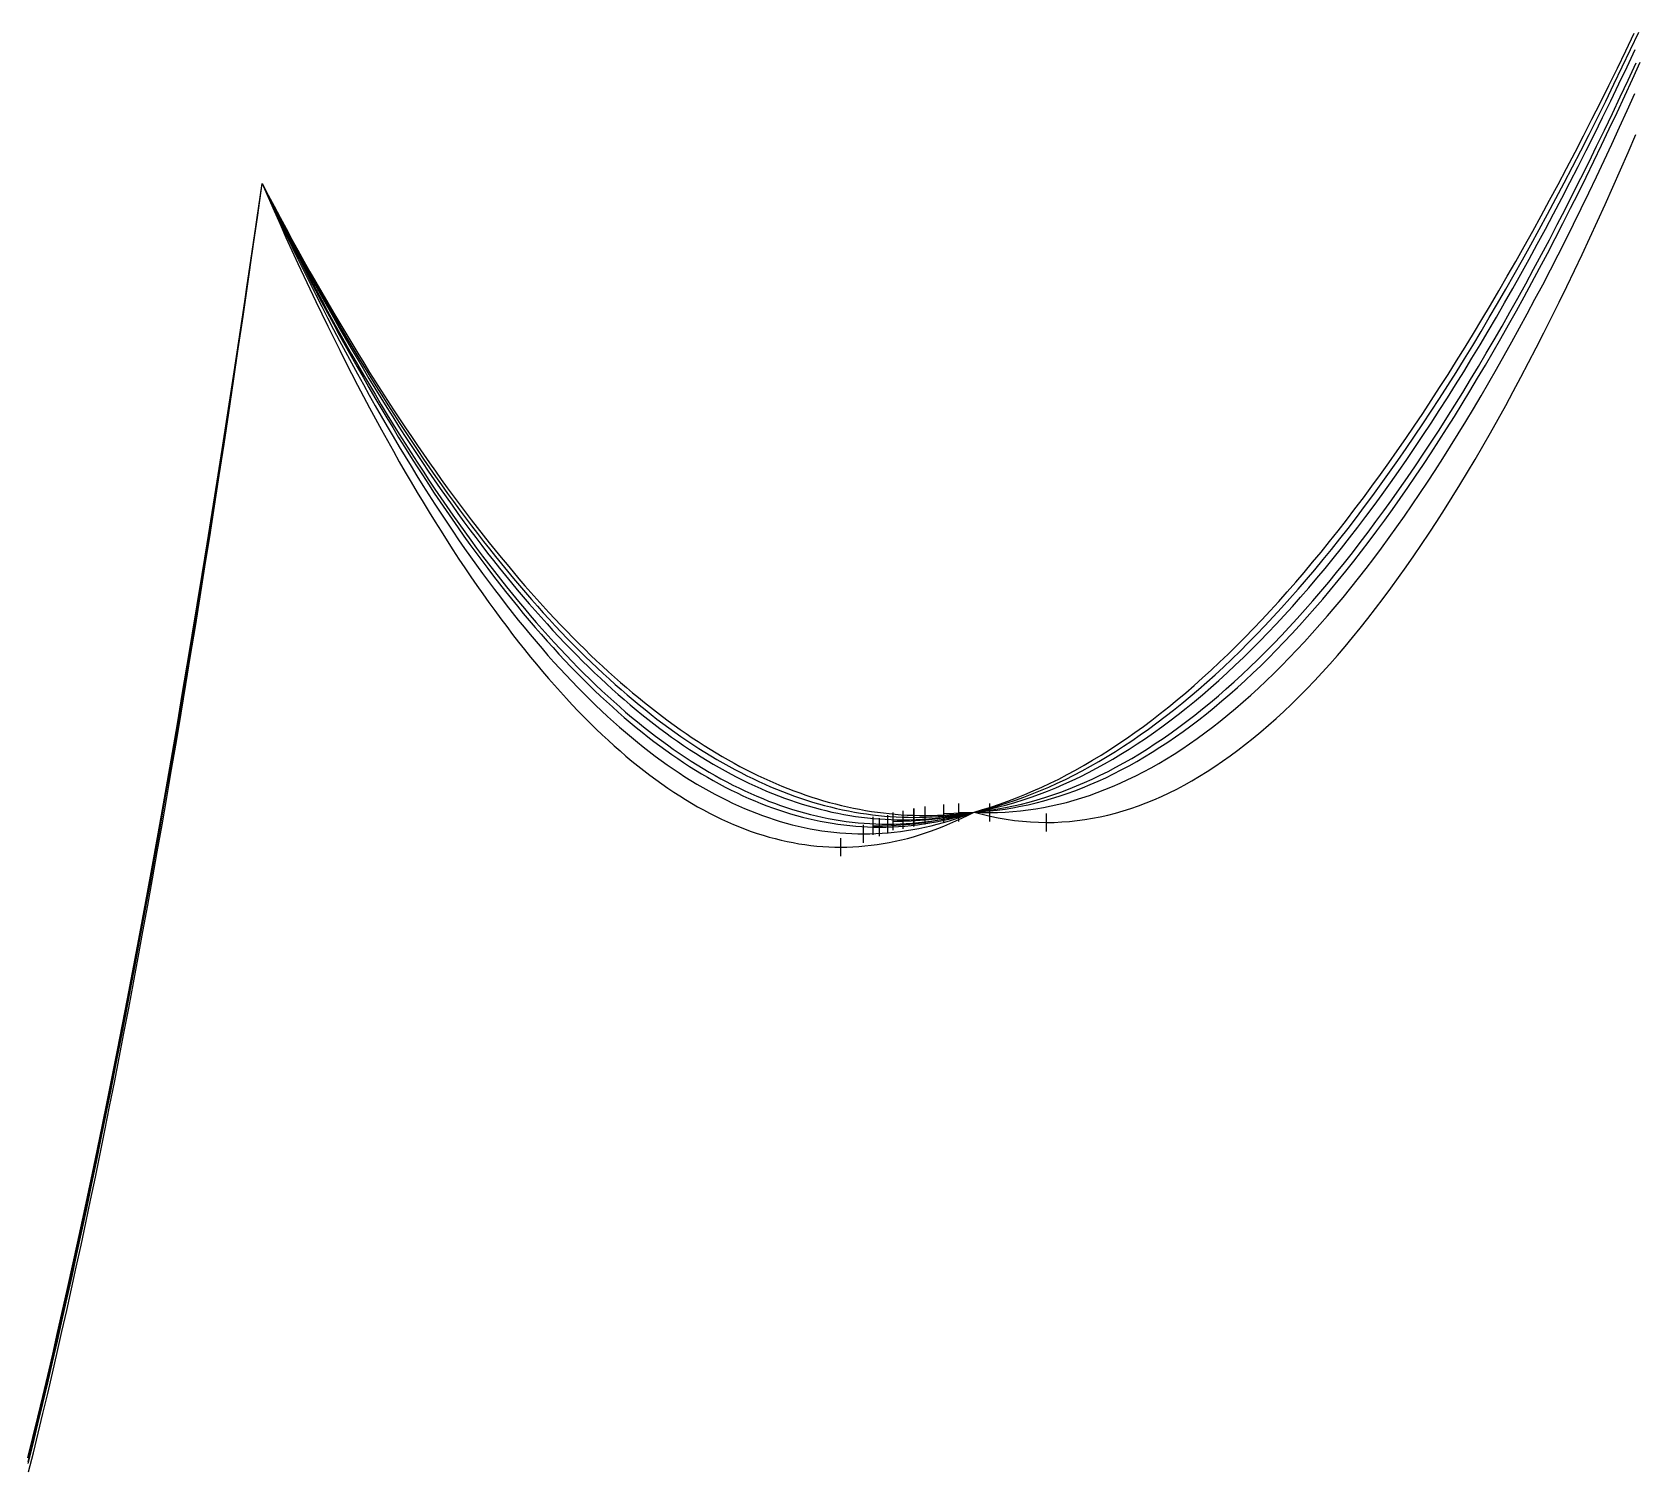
# Model space of a CAD drawing. Header units: metres. Extents: x -87 to 28195, y -4474 to 524.
# Drawn here: x 6061 to 6958, y -987 to -181 of the extents above; entities that cross this region are included whole.
import ezdxf

# ---------------------------------------------------------------- set-up
doc = ezdxf.new("R2010")
doc.units = ezdxf.units.M
for name, color, linetype in [('CATENARIES_-10_bare', 7, 'Continuous'), ('CATENARIES_-10_ICE', 7, 'Continuous'), ('CATENARIES_-19_bare', 7, 'Continuous'), ('CATENARIES_-19_HEAVY_ICE', 7, 'Continuous'), ('CATENARIES_0', 7, 'Continuous'), ('CATENARIES_0_ICE', 7, 'Continuous'), ('CATENARIES_50_theoretical', 7, 'Continuous')]:
    doc.layers.add(name, color=color, linetype=linetype)

msp = doc.modelspace()

# ---------------------------------------------------------------- linework, layer by layer
at = {"layer": 'CATENARIES_-10_bare'}
for p, q in [((6543.11, -627.87), (6543.11, -617.87)), ((6554.87, -625.67), (6554.87, -615.67))]:
    msp.add_line(p, q, dxfattribs=at)
for points in [[(6543.11, -622.87, 0), (6548.14, -622.81, 0), (6553.16, -622.61, 0), (6558.19, -622.3, 0), (6563.21, -621.85, 0), (6568.24, -621.27, 0), (6573.26, -620.57, 0), (6578.29, -619.74, 0), (6583.31, -618.79, 0), (6588.34, -617.7, 0), (6592.99, -616.58, 0), (6597.64, -615.35, 0), (6602.29, -614.02, 0), (6606.94, -612.57, 0), (6611.59, -611.02, 0), (6616.24, -609.35, 0), (6620.9, -607.58, 0), (6625.55, -605.69, 0), (6630.2, -603.7, 0), (6634.85, -601.6, 0), (6639.5, -599.39, 0), (6644.15, -597.06, 0), (6648.8, -594.63, 0), (6653.45, -592.09, 0), (6658.1, -589.44, 0), (6662.75, -586.68, 0), (6667.4, -583.81, 0), (6672.05, -580.84, 0), (6676.7, -577.75, 0), (6681.35, -574.55, 0), (6686.01, -571.24, 0), (6690.66, -567.83, 0), (6695.31, -564.3, 0), (6699.96, -560.66, 0), (6704.61, -556.92, 0), (6709.26, -553.06, 0), (6713.91, -549.1, 0), (6718.56, -545.02, 0), (6723.21, -540.84, 0), (6727.86, -536.54, 0), (6732.51, -532.14, 0), (6737.16, -527.62, 0), (6741.81, -523, 0), (6746.46, -518.26, 0), (6751.12, -513.42, 0), (6755.77, -508.47, 0), (6760.42, -503.4, 0), (6765.07, -498.23, 0), (6769.72, -492.95, 0), (6774.37, -487.55, 0), (6779.02, -482.05, 0), (6783.67, -476.43, 0), (6788.32, -470.71, 0), (6792.97, -464.87, 0), (6797.62, -458.93, 0), (6802.27, -452.88, 0), (6806.92, -446.71, 0), (6811.57, -440.44, 0), (6816.23, -434.05, 0), (6820.88, -427.55, 0), (6825.53, -420.95, 0), (6830.18, -414.23, 0), (6834.83, -407.4, 0), (6839.48, -400.46, 0), (6844.13, -393.42, 0), (6848.78, -386.26, 0), (6853.43, -378.99, 0), (6858.08, -371.61, 0), (6862.73, -364.12, 0), (6867.38, -356.51, 0), (6872.03, -348.8, 0), (6876.69, -340.98, 0), (6881.34, -333.04, 0), (6885.99, -325, 0), (6890.64, -316.84, 0), (6895.29, -308.57, 0), (6899.94, -300.19, 0), (6904.59, -291.71, 0), (6909.24, -283.1, 0), (6913.89, -274.39, 0), (6918.54, -265.57, 0), (6923.19, -256.63, 0), (6927.84, -247.59, 0), (6932.49, -238.43, 0), (6937.14, -229.16, 0), (6941.8, -219.78, 0), (6946.45, -210.29, 0), (6951.1, -200.69, 0), (6955.75, -190.97, 0), (6960.4, -181.15, 0)], [(6060.26, -974.43, 0), (6063.02, -963.21, 0), (6065.78, -951.83, 0), (6068.54, -940.29, 0), (6071.3, -928.59, 0), (6074.06, -916.72, 0), (6076.82, -904.7, 0), (6079.58, -892.5, 0), (6082.33, -880.15, 0), (6085.09, -867.63, 0), (6087.85, -854.94, 0), (6090.61, -842.09, 0), (6093.37, -829.08, 0), (6096.13, -815.9, 0), (6098.89, -802.55, 0), (6101.64, -789.03, 0), (6104.4, -775.35, 0), (6107.16, -761.5, 0), (6109.92, -747.49, 0), (6112.68, -733.3, 0), (6115.44, -718.95, 0), (6118.2, -704.43, 0), (6120.95, -689.74, 0), (6123.71, -674.87, 0), (6126.47, -659.84, 0), (6129.23, -644.64, 0), (6131.99, -629.26, 0), (6134.75, -613.72, 0), (6137.51, -598, 0), (6140.26, -582.11, 0), (6143.02, -566.05, 0), (6145.78, -549.81, 0), (6148.54, -533.4, 0), (6151.3, -516.81, 0), (6154.06, -500.05, 0), (6156.82, -483.11, 0), (6159.58, -466, 0), (6162.33, -448.71, 0), (6165.09, -431.25, 0), (6167.85, -413.6, 0), (6170.61, -395.78, 0), (6173.37, -377.78, 0), (6176.13, -359.6, 0), (6178.89, -341.24, 0), (6181.64, -322.7, 0), (6184.4, -303.98, 0), (6187.16, -285.08, 0), (6189.92, -266, 0)], [(6189.92, -266, 0), (6193.27, -272.5, 0), (6196.62, -278.93, 0), (6199.96, -285.31, 0), (6203.31, -291.63, 0), (6206.66, -297.88, 0), (6210.01, -304.08, 0), (6213.36, -310.21, 0), (6216.71, -316.29, 0), (6220.05, -322.3, 0), (6223.4, -328.25, 0), (6226.75, -334.15, 0), (6230.1, -339.98, 0), (6233.45, -345.75, 0), (6236.79, -351.46, 0), (6240.14, -357.11, 0), (6243.49, -362.7, 0), (6246.84, -368.23, 0), (6250.19, -373.7, 0), (6253.54, -379.11, 0), (6256.88, -384.46, 0), (6260.23, -389.75, 0), (6263.58, -394.98, 0), (6266.93, -400.15, 0), (6270.28, -405.26, 0), (6273.62, -410.3, 0), (6276.97, -415.29, 0), (6280.32, -420.22, 0), (6283.67, -425.09, 0), (6287.02, -429.9, 0), (6290.37, -434.64, 0), (6293.71, -439.33, 0), (6297.06, -443.96, 0), (6300.41, -448.52, 0), (6303.76, -453.03, 0), (6307.11, -457.48, 0), (6310.45, -461.87, 0), (6313.8, -466.19, 0), (6317.15, -470.46, 0), (6320.5, -474.67, 0), (6323.85, -478.81, 0), (6327.2, -482.9, 0), (6330.54, -486.93, 0), (6333.89, -490.89, 0), (6337.24, -494.8, 0), (6340.59, -498.65, 0), (6343.94, -502.44, 0), (6347.28, -506.16, 0), (6350.63, -509.83, 0), (6353.98, -513.44, 0), (6357.33, -516.99, 0), (6360.68, -520.48, 0), (6364.02, -523.9, 0), (6367.37, -527.27, 0), (6370.72, -530.58, 0), (6374.07, -533.83, 0), (6377.42, -537.02, 0), (6380.77, -540.15, 0), (6384.11, -543.22, 0), (6387.46, -546.23, 0), (6390.81, -549.18, 0), (6394.16, -552.07, 0), (6397.51, -554.9, 0), (6400.85, -557.67, 0), (6404.2, -560.38, 0), (6407.55, -563.03, 0), (6410.9, -565.62, 0), (6414.25, -568.15, 0), (6417.6, -570.63, 0), (6420.94, -573.04, 0), (6424.29, -575.39, 0), (6427.64, -577.69, 0), (6430.99, -579.92, 0), (6434.34, -582.09, 0), (6437.68, -584.21, 0), (6441.03, -586.26, 0), (6444.38, -588.26, 0), (6447.73, -590.19, 0), (6451.08, -592.07, 0), (6454.43, -593.88, 0), (6457.77, -595.64, 0), (6461.12, -597.34, 0), (6464.47, -598.98, 0), (6467.82, -600.55, 0), (6471.17, -602.07, 0), (6474.51, -603.53, 0), (6477.86, -604.93, 0), (6481.21, -606.27, 0), (6484.56, -607.55, 0), (6487.91, -608.77, 0), (6491.26, -609.93, 0), (6494.6, -611.03, 0), (6497.95, -612.07, 0), (6501.3, -613.05, 0), (6504.65, -613.98, 0), (6508, -614.84, 0), (6511.34, -615.64, 0), (6514.69, -616.39, 0), (6518.04, -617.07, 0), (6521.39, -617.7, 0), (6524.74, -618.26, 0), (6528.09, -618.77, 0), (6531.43, -619.22, 0), (6534.78, -619.6, 0), (6538.13, -619.93, 0), (6541.48, -620.2, 0), (6544.83, -620.41, 0), (6548.17, -620.55, 0), (6551.52, -620.64, 0), (6554.87, -620.67, 0), (6558.22, -620.64, 0), (6561.56, -620.55, 0), (6564.91, -620.41, 0), (6568.26, -620.2, 0), (6571.61, -619.93, 0), (6574.95, -619.6, 0), (6578.3, -619.22, 0), (6581.65, -618.77, 0), (6584.99, -618.27, 0), (6588.34, -617.7, 0)]]:
    msp.add_polyline3d(points, dxfattribs=at)
at = {"layer": 'CATENARIES_-10_ICE'}
for p, q in [((6571.38, -623.5), (6571.38, -613.5)), ((6540.09, -629.48), (6540.09, -619.48))]:
    msp.add_line(p, q, dxfattribs=at)
for points in [[(6571.38, -618.5, 0), (6577.03, -618.41, 0), (6582.69, -618.15, 0), (6588.34, -617.7, 0), (6592.75, -617.23, 0), (6597.16, -616.65, 0), (6601.57, -615.96, 0), (6605.98, -615.16, 0), (6610.39, -614.26, 0), (6614.8, -613.25, 0), (6619.21, -612.12, 0), (6623.62, -610.89, 0), (6628.03, -609.55, 0), (6632.44, -608.11, 0), (6636.85, -606.55, 0), (6641.26, -604.89, 0), (6645.67, -603.11, 0), (6650.08, -601.23, 0), (6654.49, -599.24, 0), (6658.9, -597.14, 0), (6663.31, -594.94, 0), (6667.72, -592.62, 0), (6672.13, -590.2, 0), (6676.54, -587.66, 0), (6680.95, -585.02, 0), (6685.36, -582.27, 0), (6689.77, -579.41, 0), (6694.18, -576.45, 0), (6698.59, -573.37, 0), (6703, -570.18, 0), (6707.41, -566.89, 0), (6711.82, -563.49, 0), (6716.24, -559.98, 0), (6720.65, -556.36, 0), (6725.06, -552.63, 0), (6729.47, -548.79, 0), (6733.88, -544.84, 0), (6738.29, -540.79, 0), (6742.7, -536.62, 0), (6747.11, -532.35, 0), (6751.52, -527.97, 0), (6755.93, -523.48, 0), (6760.34, -518.88, 0), (6764.75, -514.17, 0), (6769.16, -509.35, 0), (6773.57, -504.42, 0), (6777.98, -499.39, 0), (6782.39, -494.24, 0), (6786.8, -488.99, 0), (6791.21, -483.62, 0), (6795.62, -478.15, 0), (6800.03, -472.57, 0), (6804.44, -466.87, 0), (6808.85, -461.07, 0), (6813.26, -455.16, 0), (6817.67, -449.14, 0), (6822.08, -443.01, 0), (6826.49, -436.77, 0), (6830.9, -430.42, 0), (6835.31, -423.97, 0), (6839.72, -417.4, 0), (6844.13, -410.72, 0), (6848.54, -403.93, 0), (6852.95, -397.04, 0), (6857.36, -390.03, 0), (6861.77, -382.91, 0), (6866.18, -375.69, 0), (6870.59, -368.35, 0), (6875, -360.9, 0), (6879.41, -353.35, 0), (6883.82, -345.68, 0), (6888.23, -337.91, 0), (6892.64, -330.02, 0), (6897.05, -322.02, 0), (6901.46, -313.92, 0), (6905.87, -305.7, 0), (6910.28, -297.37, 0), (6914.69, -288.93, 0), (6919.1, -280.38, 0), (6923.51, -271.73, 0), (6927.92, -262.96, 0), (6932.33, -254.08, 0), (6936.74, -245.09, 0), (6941.15, -235.98, 0), (6945.56, -226.77, 0), (6949.97, -217.45, 0), (6954.38, -208.02, 0), (6958.79, -198.47, 0)], [(6060.26, -975.6, 0), (6063.02, -964.39, 0), (6065.78, -953.02, 0), (6068.54, -941.48, 0), (6071.3, -929.78, 0), (6074.06, -917.91, 0), (6076.82, -905.88, 0), (6079.58, -893.69, 0), (6082.33, -881.33, 0), (6085.09, -868.81, 0), (6087.85, -856.11, 0), (6090.61, -843.26, 0), (6093.37, -830.23, 0), (6096.13, -817.04, 0), (6098.89, -803.68, 0), (6101.64, -790.16, 0), (6104.4, -776.46, 0), (6107.16, -762.6, 0), (6109.92, -748.57, 0), (6112.68, -734.36, 0), (6115.44, -719.99, 0), (6118.2, -705.45, 0), (6120.95, -690.74, 0), (6123.71, -675.85, 0), (6126.47, -660.8, 0), (6129.23, -645.57, 0), (6131.99, -630.17, 0), (6134.75, -614.59, 0), (6137.51, -598.84, 0), (6140.26, -582.92, 0), (6143.02, -566.83, 0), (6145.78, -550.55, 0), (6148.54, -534.11, 0), (6151.3, -517.48, 0), (6154.06, -500.69, 0), (6156.82, -483.71, 0), (6159.58, -466.56, 0), (6162.33, -449.22, 0), (6165.09, -431.71, 0), (6167.85, -414.02, 0), (6170.61, -396.16, 0), (6173.37, -378.11, 0), (6176.13, -359.88, 0), (6178.89, -341.47, 0), (6181.64, -322.87, 0), (6184.4, -304.1, 0), (6187.16, -285.14, 0), (6189.92, -266, 0)], [(6189.92, -266, 0), (6193.25, -272.82, 0), (6196.59, -279.57, 0), (6199.92, -286.26, 0), (6203.26, -292.88, 0), (6206.59, -299.43, 0), (6209.93, -305.92, 0), (6213.26, -312.34, 0), (6216.6, -318.7, 0), (6219.93, -324.99, 0), (6223.27, -331.22, 0), (6226.6, -337.37, 0), (6229.94, -343.47, 0), (6233.27, -349.49, 0), (6236.61, -355.45, 0), (6239.94, -361.35, 0), (6243.28, -367.18, 0), (6246.61, -372.94, 0), (6249.95, -378.64, 0), (6253.28, -384.27, 0), (6256.62, -389.84, 0), (6259.95, -395.34, 0), (6263.29, -400.78, 0), (6266.62, -406.14, 0), (6269.96, -411.45, 0), (6273.29, -416.69, 0), (6276.63, -421.86, 0), (6279.96, -426.97, 0), (6283.3, -432.01, 0), (6286.63, -436.98, 0), (6289.97, -441.89, 0), (6293.3, -446.74, 0), (6296.64, -451.52, 0), (6299.97, -456.23, 0), (6303.31, -460.88, 0), (6306.64, -465.46, 0), (6309.98, -469.98, 0), (6313.31, -474.43, 0), (6316.65, -478.82, 0), (6319.98, -483.14, 0), (6323.32, -487.4, 0), (6326.65, -491.59, 0), (6329.99, -495.72, 0), (6333.32, -499.78, 0), (6336.66, -503.77, 0), (6339.99, -507.7, 0), (6343.33, -511.56, 0), (6346.66, -515.36, 0), (6350, -519.1, 0), (6353.33, -522.77, 0), (6356.67, -526.37, 0), (6360, -529.91, 0), (6363.34, -533.38, 0), (6366.67, -536.79, 0), (6370.01, -540.13, 0), (6373.34, -543.41, 0), (6376.68, -546.62, 0), (6380.01, -549.77, 0), (6383.35, -552.86, 0), (6386.68, -555.87, 0), (6390.02, -558.83, 0), (6393.35, -561.71, 0), (6396.69, -564.54, 0), (6400.02, -567.29, 0), (6403.36, -569.98, 0), (6406.69, -572.61, 0), (6410.03, -575.17, 0), (6413.36, -577.67, 0), (6416.7, -580.1, 0), (6420.03, -582.47, 0), (6423.37, -584.77, 0), (6426.7, -587.01, 0), (6430.04, -589.18, 0), (6433.37, -591.29, 0), (6436.71, -593.33, 0), (6440.04, -595.31, 0), (6443.38, -597.22, 0), (6446.71, -599.07, 0), (6450.05, -600.86, 0), (6453.38, -602.57, 0), (6456.72, -604.23, 0), (6460.05, -605.82, 0), (6463.39, -607.34, 0), (6466.72, -608.8, 0), (6470.06, -610.19, 0), (6473.39, -611.52, 0), (6476.73, -612.78, 0), (6480.06, -613.98, 0), (6483.4, -615.12, 0), (6486.73, -616.19, 0), (6490.07, -617.19, 0), (6493.4, -618.13, 0), (6496.74, -619.01, 0), (6500.07, -619.82, 0), (6503.41, -620.56, 0), (6506.74, -621.24, 0), (6510.08, -621.86, 0), (6513.41, -622.41, 0), (6516.75, -622.9, 0), (6520.08, -623.32, 0), (6523.42, -623.67, 0), (6526.75, -623.96, 0), (6530.09, -624.19, 0), (6533.42, -624.35, 0), (6536.76, -624.45, 0), (6540.09, -624.48, 0), (6543.54, -624.45, 0), (6546.98, -624.34, 0), (6550.43, -624.17, 0), (6553.88, -623.93, 0), (6557.32, -623.62, 0), (6560.77, -623.24, 0), (6564.22, -622.79, 0), (6567.66, -622.27, 0), (6571.11, -621.68, 0), (6574.55, -621.02, 0), (6578, -620.3, 0), (6581.45, -619.5, 0), (6584.89, -618.63, 0), (6588.34, -617.7, 0)]]:
    msp.add_polyline3d(points, dxfattribs=at)
at = {"layer": 'CATENARIES_-19_bare'}
for p, q in [((6560.97, -624.62), (6560.97, -614.62)), ((6531.92, -630.46), (6531.92, -620.46))]:
    msp.add_line(p, q, dxfattribs=at)
for points in [[(6531.92, -625.46, 0), (6537.05, -625.4, 0), (6542.18, -625.2, 0), (6547.31, -624.88, 0), (6552.43, -624.43, 0), (6557.56, -623.86, 0), (6562.69, -623.15, 0), (6567.82, -622.32, 0), (6572.95, -621.36, 0), (6578.08, -620.27, 0), (6583.21, -619.05, 0), (6588.34, -617.7, 0), (6593.08, -616.34, 0), (6597.81, -614.88, 0), (6602.55, -613.3, 0), (6607.29, -611.61, 0), (6612.02, -609.82, 0), (6616.76, -607.91, 0), (6621.5, -605.9, 0), (6626.23, -603.77, 0), (6630.97, -601.54, 0), (6635.71, -599.2, 0), (6640.45, -596.75, 0), (6645.18, -594.18, 0), (6649.92, -591.51, 0), (6654.66, -588.73, 0), (6659.39, -585.84, 0), (6664.13, -582.84, 0), (6668.87, -579.73, 0), (6673.6, -576.51, 0), (6678.34, -573.18, 0), (6683.08, -569.74, 0), (6687.81, -566.2, 0), (6692.55, -562.54, 0), (6697.29, -558.77, 0), (6702.02, -554.89, 0), (6706.76, -550.91, 0), (6711.5, -546.81, 0), (6716.24, -542.6, 0), (6720.97, -538.29, 0), (6725.71, -533.86, 0), (6730.45, -529.32, 0), (6735.18, -524.68, 0), (6739.92, -519.92, 0), (6744.66, -515.06, 0), (6749.39, -510.08, 0), (6754.13, -504.99, 0), (6758.87, -499.8, 0), (6763.6, -494.49, 0), (6768.34, -489.08, 0), (6773.08, -483.55, 0), (6777.81, -477.91, 0), (6782.55, -472.17, 0), (6787.29, -466.31, 0), (6792.02, -460.34, 0), (6796.76, -454.27, 0), (6801.5, -448.08, 0), (6806.24, -441.78, 0), (6810.97, -435.37, 0), (6815.71, -428.86, 0), (6820.45, -422.23, 0), (6825.18, -415.49, 0), (6829.92, -408.64, 0), (6834.66, -401.68, 0), (6839.39, -394.61, 0), (6844.13, -387.43, 0), (6848.87, -380.13, 0), (6853.6, -372.73, 0), (6858.34, -365.22, 0), (6863.08, -357.59, 0), (6867.81, -349.86, 0), (6872.55, -342.01, 0), (6877.29, -334.05, 0), (6882.02, -325.99, 0), (6886.76, -317.81, 0), (6891.5, -309.52, 0), (6896.24, -301.12, 0), (6900.97, -292.61, 0), (6905.71, -283.98, 0), (6910.45, -275.25, 0), (6915.18, -266.4, 0), (6919.92, -257.45, 0), (6924.66, -248.38, 0), (6929.39, -239.2, 0), (6934.13, -229.91, 0), (6938.87, -220.51, 0), (6943.6, -210.99, 0), (6948.34, -201.37, 0), (6953.08, -191.63, 0), (6957.81, -181.78, 0)], [(6058.76, -979.06, 0), (6061.55, -967.79, 0), (6064.34, -956.36, 0), (6067.13, -944.77, 0), (6069.92, -933.01, 0), (6072.71, -921.09, 0), (6075.5, -909, 0), (6078.29, -896.74, 0), (6081.08, -884.32, 0), (6083.87, -871.74, 0), (6086.66, -858.98, 0), (6089.45, -846.06, 0), (6092.25, -832.98, 0), (6095.04, -819.72, 0), (6097.83, -806.3, 0), (6100.62, -792.7, 0), (6103.41, -778.94, 0), (6106.2, -765.01, 0), (6108.99, -750.91, 0), (6111.78, -736.64, 0), (6114.57, -722.19, 0), (6117.36, -707.58, 0), (6120.15, -692.79, 0), (6122.94, -677.84, 0), (6125.73, -662.71, 0), (6128.52, -647.4, 0), (6131.32, -631.93, 0), (6134.11, -616.28, 0), (6136.9, -600.45, 0), (6139.69, -584.45, 0), (6142.48, -568.28, 0), (6145.27, -551.93, 0), (6148.06, -535.4, 0), (6150.85, -518.7, 0), (6153.64, -501.81, 0), (6156.43, -484.76, 0), (6159.22, -467.52, 0), (6162.01, -450.1, 0), (6164.8, -432.51, 0), (6167.59, -414.73, 0), (6170.39, -396.78, 0), (6173.18, -378.64, 0), (6175.97, -360.33, 0), (6178.76, -341.83, 0), (6181.55, -323.15, 0), (6184.34, -304.28, 0), (6187.13, -285.23, 0), (6189.92, -266, 0)], [(6189.92, -266, 0), (6193.26, -272.36, 0), (6196.61, -278.66, 0), (6199.95, -284.91, 0), (6203.29, -291.1, 0), (6206.63, -297.23, 0), (6209.98, -303.3, 0), (6213.32, -309.31, 0), (6216.66, -315.26, 0), (6220.01, -321.16, 0), (6223.35, -327, 0), (6226.69, -332.78, 0), (6230.03, -338.5, 0), (6233.38, -344.16, 0), (6236.72, -349.77, 0), (6240.06, -355.32, 0), (6243.4, -360.81, 0), (6246.75, -366.24, 0), (6250.09, -371.61, 0), (6253.43, -376.93, 0), (6256.78, -382.18, 0), (6260.12, -387.38, 0), (6263.46, -392.53, 0), (6266.8, -397.61, 0), (6270.15, -402.64, 0), (6273.49, -407.6, 0), (6276.83, -412.52, 0), (6280.18, -417.37, 0), (6283.52, -422.16, 0), (6286.86, -426.9, 0), (6290.2, -431.58, 0), (6293.55, -436.2, 0), (6296.89, -440.76, 0), (6300.23, -445.27, 0), (6303.57, -449.72, 0), (6306.92, -454.11, 0), (6310.26, -458.44, 0), (6313.6, -462.72, 0), (6316.95, -466.93, 0), (6320.29, -471.09, 0), (6323.63, -475.2, 0), (6326.97, -479.24, 0), (6330.32, -483.23, 0), (6333.66, -487.16, 0), (6337, -491.03, 0), (6340.35, -494.84, 0), (6343.69, -498.6, 0), (6347.03, -502.3, 0), (6350.37, -505.94, 0), (6353.72, -509.52, 0), (6357.06, -513.05, 0), (6360.4, -516.52, 0), (6363.74, -519.93, 0), (6367.09, -523.28, 0), (6370.43, -526.58, 0), (6373.77, -529.82, 0), (6377.12, -533, 0), (6380.46, -536.12, 0), (6383.8, -539.19, 0), (6387.14, -542.19, 0), (6390.49, -545.15, 0), (6393.83, -548.04, 0), (6397.17, -550.88, 0), (6400.52, -553.65, 0), (6403.86, -556.38, 0), (6407.2, -559.04, 0), (6410.54, -561.65, 0), (6413.89, -564.2, 0), (6417.23, -566.69, 0), (6420.57, -569.12, 0), (6423.91, -571.5, 0), (6427.26, -573.82, 0), (6430.6, -576.08, 0), (6433.94, -578.28, 0), (6437.29, -580.43, 0), (6440.63, -582.52, 0), (6443.97, -584.56, 0), (6447.31, -586.53, 0), (6450.66, -588.45, 0), (6454, -590.31, 0), (6457.34, -592.11, 0), (6460.69, -593.86, 0), (6464.03, -595.55, 0), (6467.37, -597.18, 0), (6470.71, -598.76, 0), (6474.06, -600.27, 0), (6477.4, -601.73, 0), (6480.74, -603.13, 0), (6484.08, -604.48, 0), (6487.43, -605.77, 0), (6490.77, -607, 0), (6494.11, -608.17, 0), (6497.46, -609.29, 0), (6500.8, -610.35, 0), (6504.14, -611.35, 0), (6507.48, -612.29, 0), (6510.83, -613.18, 0), (6514.17, -614.01, 0), (6517.51, -614.78, 0), (6520.86, -615.5, 0), (6524.2, -616.16, 0), (6527.54, -616.76, 0), (6530.88, -617.3, 0), (6534.23, -617.79, 0), (6537.57, -618.22, 0), (6540.91, -618.59, 0), (6544.25, -618.9, 0), (6547.6, -619.16, 0), (6550.94, -619.36, 0), (6554.28, -619.5, 0), (6557.63, -619.59, 0), (6560.97, -619.62, 0), (6564.39, -619.59, 0), (6567.81, -619.5, 0), (6571.23, -619.35, 0), (6574.65, -619.14, 0), (6578.08, -618.87, 0), (6581.5, -618.54, 0), (6584.92, -618.15, 0), (6588.34, -617.7, 0)]]:
    msp.add_polyline3d(points, dxfattribs=at)
at = {"layer": 'CATENARIES_-19_HEAVY_ICE'}
for p, q in [((6597.13, -622.94), (6597.13, -612.94)), ((6526.55, -634.92), (6526.55, -624.92))]:
    msp.add_line(p, q, dxfattribs=at)
for points in [[(6588.34, -617.7, 0), (6592.73, -617.88, 0), (6597.13, -617.94, 0), (6601.43, -617.88, 0), (6605.72, -617.71, 0), (6610.02, -617.43, 0), (6614.32, -617.03, 0), (6618.62, -616.52, 0), (6622.91, -615.89, 0), (6627.21, -615.15, 0), (6631.51, -614.3, 0), (6635.81, -613.34, 0), (6640.1, -612.26, 0), (6644.4, -611.06, 0), (6648.7, -609.76, 0), (6653, -608.34, 0), (6657.29, -606.8, 0), (6661.59, -605.15, 0), (6665.89, -603.39, 0), (6670.18, -601.52, 0), (6674.48, -599.53, 0), (6678.78, -597.43, 0), (6683.08, -595.21, 0), (6687.37, -592.88, 0), (6691.67, -590.44, 0), (6695.97, -587.88, 0), (6700.27, -585.21, 0), (6704.56, -582.42, 0), (6708.86, -579.52, 0), (6713.16, -576.51, 0), (6717.46, -573.38, 0), (6721.75, -570.14, 0), (6726.05, -566.79, 0), (6730.35, -563.32, 0), (6734.64, -559.73, 0), (6738.94, -556.04, 0), (6743.24, -552.23, 0), (6747.54, -548.3, 0), (6751.83, -544.26, 0), (6756.13, -540.11, 0), (6760.43, -535.84, 0), (6764.73, -531.46, 0), (6769.02, -526.96, 0), (6773.32, -522.35, 0), (6777.62, -517.63, 0), (6781.92, -512.79, 0), (6786.21, -507.84, 0), (6790.51, -502.77, 0), (6794.81, -497.59, 0), (6799.11, -492.29, 0), (6803.4, -486.88, 0), (6807.7, -481.36, 0), (6812, -475.72, 0), (6816.29, -469.96, 0), (6820.59, -464.09, 0), (6824.89, -458.11, 0), (6829.19, -452.01, 0), (6833.48, -445.8, 0), (6837.78, -439.47, 0), (6842.08, -433.03, 0), (6846.38, -426.47, 0), (6850.67, -419.79, 0), (6854.97, -413.01, 0), (6859.27, -406.1, 0), (6863.57, -399.09, 0), (6867.86, -391.95, 0), (6872.16, -384.7, 0), (6876.46, -377.34, 0), (6880.75, -369.86, 0), (6885.05, -362.27, 0), (6889.35, -354.56, 0), (6893.65, -346.73, 0), (6897.94, -338.79, 0), (6902.24, -330.74, 0), (6906.54, -322.56, 0), (6910.84, -314.28, 0), (6915.13, -305.87, 0), (6919.43, -297.36, 0), (6923.73, -288.72, 0), (6928.03, -279.97, 0), (6932.32, -271.1, 0), (6936.62, -262.12, 0), (6940.92, -253.02, 0), (6945.22, -243.81, 0), (6949.51, -234.48, 0), (6953.81, -225.03, 0), (6958.11, -215.46, 0)], [(6059.01, -981.25, 0), (6061.74, -970.25, 0), (6064.47, -959.08, 0), (6067.19, -947.75, 0), (6069.92, -936.27, 0), (6072.65, -924.62, 0), (6075.37, -912.81, 0), (6078.1, -900.84, 0), (6080.83, -888.71, 0), (6083.56, -876.42, 0), (6086.28, -863.96, 0), (6089.01, -851.34, 0), (6091.74, -838.56, 0), (6094.47, -825.61, 0), (6097.19, -812.5, 0), (6099.92, -799.22, 0), (6102.65, -785.78, 0), (6105.37, -772.17, 0), (6108.1, -758.4, 0), (6110.83, -744.46, 0), (6113.56, -730.36, 0), (6116.28, -716.09, 0), (6119.01, -701.65, 0), (6121.74, -687.04, 0), (6124.47, -672.27, 0), (6127.19, -657.33, 0), (6129.92, -642.21, 0), (6132.65, -626.93, 0), (6135.37, -611.48, 0), (6138.1, -595.86, 0), (6140.83, -580.06, 0), (6143.56, -564.1, 0), (6146.28, -547.96, 0), (6149.01, -531.65, 0), (6151.74, -515.17, 0), (6154.47, -498.52, 0), (6157.19, -481.69, 0), (6159.92, -464.68, 0), (6162.65, -447.51, 0), (6165.37, -430.15, 0), (6168.1, -412.62, 0), (6170.83, -394.92, 0), (6173.56, -377.04, 0), (6176.28, -358.98, 0), (6179.01, -340.74, 0), (6181.74, -322.32, 0), (6184.47, -303.73, 0), (6187.19, -284.95, 0), (6189.92, -266, 0)], [(6189.92, -266, 0), (6193.25, -273.2, 0), (6196.59, -280.32, 0), (6199.92, -287.38, 0), (6203.25, -294.35, 0), (6206.58, -301.26, 0), (6209.92, -308.1, 0), (6213.25, -314.86, 0), (6216.58, -321.55, 0), (6219.92, -328.17, 0), (6223.25, -334.71, 0), (6226.58, -341.18, 0), (6229.92, -347.58, 0), (6233.25, -353.91, 0), (6236.58, -360.16, 0), (6239.91, -366.35, 0), (6243.25, -372.46, 0), (6246.58, -378.5, 0), (6249.91, -384.46, 0), (6253.25, -390.36, 0), (6256.58, -396.18, 0), (6259.91, -401.93, 0), (6263.25, -407.6, 0), (6266.58, -413.21, 0), (6269.91, -418.74, 0), (6273.24, -424.2, 0), (6276.58, -429.59, 0), (6279.91, -434.91, 0), (6283.24, -440.16, 0), (6286.58, -445.33, 0), (6289.91, -450.43, 0), (6293.24, -455.46, 0), (6296.58, -460.42, 0), (6299.91, -465.3, 0), (6303.24, -470.12, 0), (6306.57, -474.86, 0), (6309.91, -479.53, 0), (6313.24, -484.13, 0), (6316.57, -488.66, 0), (6319.91, -493.11, 0), (6323.24, -497.5, 0), (6326.57, -501.81, 0), (6329.9, -506.05, 0), (6333.24, -510.22, 0), (6336.57, -514.31, 0), (6339.9, -518.34, 0), (6343.24, -522.29, 0), (6346.57, -526.18, 0), (6349.9, -529.99, 0), (6353.24, -533.73, 0), (6356.57, -537.39, 0), (6359.9, -540.99, 0), (6363.23, -544.51, 0), (6366.57, -547.97, 0), (6369.9, -551.35, 0), (6373.23, -554.66, 0), (6376.57, -557.9, 0), (6379.9, -561.07, 0), (6383.23, -564.16, 0), (6386.57, -567.19, 0), (6389.9, -570.14, 0), (6393.23, -573.02, 0), (6396.56, -575.83, 0), (6399.9, -578.57, 0), (6403.23, -581.24, 0), (6406.56, -583.84, 0), (6409.9, -586.36, 0), (6413.23, -588.82, 0), (6416.56, -591.2, 0), (6419.9, -593.51, 0), (6423.23, -595.75, 0), (6426.56, -597.92, 0), (6429.89, -600.02, 0), (6433.23, -602.05, 0), (6436.56, -604, 0), (6439.89, -605.89, 0), (6443.23, -607.7, 0), (6446.56, -609.44, 0), (6449.89, -611.11, 0), (6453.22, -612.71, 0), (6456.56, -614.24, 0), (6459.89, -615.7, 0), (6463.22, -617.08, 0), (6466.56, -618.4, 0), (6469.89, -619.64, 0), (6473.22, -620.82, 0), (6476.56, -621.92, 0), (6479.89, -622.95, 0), (6483.22, -623.91, 0), (6486.55, -624.8, 0), (6489.89, -625.62, 0), (6493.22, -626.36, 0), (6496.55, -627.04, 0), (6499.89, -627.64, 0), (6503.22, -628.17, 0), (6506.55, -628.64, 0), (6509.89, -629.03, 0), (6513.22, -629.35, 0), (6516.55, -629.6, 0), (6519.88, -629.77, 0), (6523.22, -629.88, 0), (6526.55, -629.92, 0), (6529.98, -629.88, 0), (6533.42, -629.76, 0), (6536.85, -629.58, 0), (6540.28, -629.31, 0), (6543.71, -628.97, 0), (6547.15, -628.56, 0), (6550.58, -628.07, 0), (6554.01, -627.5, 0), (6557.45, -626.86, 0), (6560.88, -626.15, 0), (6564.31, -625.35, 0), (6567.74, -624.49, 0), (6571.18, -623.54, 0), (6574.61, -622.53, 0), (6578.04, -621.43, 0), (6581.47, -620.26, 0), (6584.91, -619.02, 0), (6588.34, -617.7, 0)]]:
    msp.add_polyline3d(points, dxfattribs=at)
at = {"layer": 'CATENARIES_0'}
for p, q in [((6548.64, -627.05), (6548.64, -617.05)), ((6554.57, -625.7), (6554.57, -615.7))]:
    msp.add_line(p, q, dxfattribs=at)
for points in [[(6554.57, -620.7, 0), (6559.39, -620.64, 0), (6564.22, -620.45, 0), (6569.04, -620.15, 0), (6573.87, -619.72, 0), (6578.69, -619.17, 0), (6583.52, -618.49, 0), (6588.34, -617.7, 0), (6592.91, -616.83, 0), (6597.48, -615.86, 0), (6602.04, -614.78, 0), (6606.61, -613.58, 0), (6611.18, -612.28, 0), (6615.75, -610.86, 0), (6620.31, -609.34, 0), (6624.88, -607.71, 0), (6629.45, -605.96, 0), (6634.02, -604.11, 0), (6638.58, -602.15, 0), (6643.15, -600.08, 0), (6647.72, -597.9, 0), (6652.29, -595.61, 0), (6656.86, -593.21, 0), (6661.42, -590.69, 0), (6665.99, -588.07, 0), (6670.56, -585.34, 0), (6675.13, -582.5, 0), (6679.69, -579.55, 0), (6684.26, -576.49, 0), (6688.83, -573.33, 0), (6693.4, -570.05, 0), (6697.96, -566.66, 0), (6702.53, -563.16, 0), (6707.1, -559.55, 0), (6711.67, -555.83, 0), (6716.24, -552, 0), (6720.8, -548.06, 0), (6725.37, -544.01, 0), (6729.94, -539.85, 0), (6734.51, -535.58, 0), (6739.07, -531.2, 0), (6743.64, -526.71, 0), (6748.21, -522.11, 0), (6752.78, -517.4, 0), (6757.34, -512.58, 0), (6761.91, -507.65, 0), (6766.48, -502.61, 0), (6771.05, -497.46, 0), (6775.61, -492.2, 0), (6780.18, -486.83, 0), (6784.75, -481.35, 0), (6789.32, -475.75, 0), (6793.89, -470.05, 0), (6798.45, -464.24, 0), (6803.02, -458.31, 0), (6807.59, -452.28, 0), (6812.16, -446.14, 0), (6816.72, -439.88, 0), (6821.29, -433.51, 0), (6825.86, -427.04, 0), (6830.43, -420.45, 0), (6834.99, -413.75, 0), (6839.56, -406.94, 0), (6844.13, -400.02, 0), (6848.7, -392.99, 0), (6853.27, -385.85, 0), (6857.83, -378.6, 0), (6862.4, -371.23, 0), (6866.97, -363.76, 0), (6871.54, -356.17, 0), (6876.1, -348.48, 0), (6880.67, -340.67, 0), (6885.24, -332.75, 0), (6889.81, -324.72, 0), (6894.37, -316.57, 0), (6898.94, -308.32, 0), (6903.51, -299.96, 0), (6908.08, -291.48, 0), (6912.65, -282.89, 0), (6917.21, -274.19, 0), (6921.78, -265.38, 0), (6926.35, -256.46, 0), (6930.92, -247.43, 0), (6935.48, -238.28, 0), (6940.05, -229.02, 0), (6944.62, -219.65, 0), (6949.19, -210.17, 0), (6953.75, -200.58, 0), (6958.32, -190.87, 0)], [(6060.26, -976.01, 0), (6063.02, -964.8, 0), (6065.78, -953.42, 0), (6068.54, -941.89, 0), (6071.3, -930.19, 0), (6074.06, -918.32, 0), (6076.82, -906.29, 0), (6079.58, -894.1, 0), (6082.33, -881.74, 0), (6085.09, -869.21, 0), (6087.85, -856.52, 0), (6090.61, -843.66, 0), (6093.37, -830.63, 0), (6096.13, -817.44, 0), (6098.89, -804.08, 0), (6101.64, -790.55, 0), (6104.4, -776.85, 0), (6107.16, -762.98, 0), (6109.92, -748.94, 0), (6112.68, -734.73, 0), (6115.44, -720.35, 0), (6118.2, -705.8, 0), (6120.95, -691.08, 0), (6123.71, -676.19, 0), (6126.47, -661.12, 0), (6129.23, -645.89, 0), (6131.99, -630.48, 0), (6134.75, -614.89, 0), (6137.51, -599.13, 0), (6140.26, -583.2, 0), (6143.02, -567.09, 0), (6145.78, -550.81, 0), (6148.54, -534.35, 0), (6151.3, -517.72, 0), (6154.06, -500.9, 0), (6156.82, -483.91, 0), (6159.58, -466.75, 0), (6162.33, -449.4, 0), (6165.09, -431.87, 0), (6167.85, -414.17, 0), (6170.61, -396.28, 0), (6173.37, -378.22, 0), (6176.13, -359.97, 0), (6178.89, -341.54, 0), (6181.64, -322.93, 0), (6184.4, -304.14, 0), (6187.16, -285.16, 0), (6189.92, -266, 0)], [(6189.92, -266, 0), (6193.24, -272.58, 0), (6196.56, -279.11, 0), (6199.88, -285.57, 0), (6203.21, -291.96, 0), (6206.53, -298.3, 0), (6209.85, -304.57, 0), (6213.17, -310.79, 0), (6216.49, -316.94, 0), (6219.81, -323.02, 0), (6223.13, -329.05, 0), (6226.46, -335.02, 0), (6229.78, -340.92, 0), (6233.1, -346.76, 0), (6236.42, -352.54, 0), (6239.74, -358.26, 0), (6243.06, -363.91, 0), (6246.38, -369.51, 0), (6249.71, -375.04, 0), (6253.03, -380.51, 0), (6256.35, -385.92, 0), (6259.67, -391.27, 0), (6262.99, -396.55, 0), (6266.31, -401.78, 0), (6269.64, -406.94, 0), (6272.96, -412.04, 0), (6276.28, -417.08, 0), (6279.6, -422.06, 0), (6282.92, -426.97, 0), (6286.24, -431.83, 0), (6289.56, -436.62, 0), (6292.89, -441.35, 0), (6296.21, -446.02, 0), (6299.53, -450.63, 0), (6302.85, -455.18, 0), (6306.17, -459.67, 0), (6309.49, -464.09, 0), (6312.81, -468.45, 0), (6316.14, -472.76, 0), (6319.46, -477, 0), (6322.78, -481.18, 0), (6326.1, -485.29, 0), (6329.42, -489.35, 0), (6332.74, -493.35, 0), (6336.06, -497.28, 0), (6339.39, -501.15, 0), (6342.71, -504.96, 0), (6346.03, -508.71, 0), (6349.35, -512.4, 0), (6352.67, -516.03, 0), (6355.99, -519.6, 0), (6359.31, -523.1, 0), (6362.64, -526.55, 0), (6365.96, -529.93, 0), (6369.28, -533.25, 0), (6372.6, -536.51, 0), (6375.92, -539.71, 0), (6379.24, -542.85, 0), (6382.56, -545.93, 0), (6385.89, -548.95, 0), (6389.21, -551.9, 0), (6392.53, -554.79, 0), (6395.85, -557.63, 0), (6399.17, -560.4, 0), (6402.49, -563.11, 0), (6405.82, -565.76, 0), (6409.14, -568.35, 0), (6412.46, -570.88, 0), (6415.78, -573.34, 0), (6419.1, -575.75, 0), (6422.42, -578.09, 0), (6425.74, -580.38, 0), (6429.07, -582.6, 0), (6432.39, -584.76, 0), (6435.71, -586.86, 0), (6439.03, -588.9, 0), (6442.35, -590.88, 0), (6445.67, -592.8, 0), (6448.99, -594.66, 0), (6452.32, -596.45, 0), (6455.64, -598.19, 0), (6458.96, -599.86, 0), (6462.28, -601.48, 0), (6465.6, -603.03, 0), (6468.92, -604.52, 0), (6472.24, -605.95, 0), (6475.57, -607.32, 0), (6478.89, -608.63, 0), (6482.21, -609.88, 0), (6485.53, -611.06, 0), (6488.85, -612.19, 0), (6492.17, -613.25, 0), (6495.49, -614.26, 0), (6498.82, -615.2, 0), (6502.14, -616.08, 0), (6505.46, -616.91, 0), (6508.78, -617.67, 0), (6512.1, -618.37, 0), (6515.42, -619, 0), (6518.74, -619.58, 0), (6522.07, -620.1, 0), (6525.39, -620.56, 0), (6528.71, -620.95, 0), (6532.03, -621.29, 0), (6535.35, -621.56, 0), (6538.67, -621.77, 0), (6542, -621.93, 0), (6545.32, -622.02, 0), (6548.64, -622.05, 0), (6552.25, -622.01, 0), (6555.86, -621.9, 0), (6559.47, -621.72, 0), (6563.08, -621.47, 0), (6566.68, -621.15, 0), (6570.29, -620.75, 0), (6573.9, -620.29, 0), (6577.51, -619.75, 0), (6581.12, -619.14, 0), (6584.73, -618.45, 0), (6588.34, -617.7, 0)]]:
    msp.add_polyline3d(points, dxfattribs=at)
at = {"layer": 'CATENARIES_0_ICE'}
for p, q in [((6579.84, -622.91), (6579.84, -612.91)), ((6535.43, -631.11), (6535.43, -621.11))]:
    msp.add_line(p, q, dxfattribs=at)
for points in [[(6579.84, -617.91, 0), (6588.34, -617.7, 0), (6592.68, -617.43, 0), (6597.01, -617.06, 0), (6601.35, -616.58, 0), (6605.68, -615.99, 0), (6610.02, -615.29, 0), (6614.35, -614.48, 0), (6618.69, -613.57, 0), (6623.02, -612.54, 0), (6627.36, -611.41, 0), (6631.69, -610.17, 0), (6636.03, -608.83, 0), (6640.37, -607.37, 0), (6644.7, -605.81, 0), (6649.04, -604.14, 0), (6653.37, -602.35, 0), (6657.71, -600.47, 0), (6662.04, -598.47, 0), (6666.38, -596.36, 0), (6670.71, -594.15, 0), (6675.05, -591.83, 0), (6679.38, -589.4, 0), (6683.72, -586.86, 0), (6688.05, -584.22, 0), (6692.39, -581.46, 0), (6696.73, -578.6, 0), (6701.06, -575.63, 0), (6705.4, -572.55, 0), (6709.73, -569.36, 0), (6714.07, -566.06, 0), (6718.4, -562.66, 0), (6722.74, -559.14, 0), (6727.07, -555.52, 0), (6731.41, -551.79, 0), (6735.74, -547.95, 0), (6740.08, -544, 0), (6744.42, -539.95, 0), (6748.75, -535.78, 0), (6753.09, -531.51, 0), (6757.42, -527.13, 0), (6761.76, -522.64, 0), (6766.09, -518.04, 0), (6770.43, -513.33, 0), (6774.76, -508.51, 0), (6779.1, -503.58, 0), (6783.43, -498.55, 0), (6787.77, -493.41, 0), (6792.1, -488.15, 0), (6796.44, -482.79, 0), (6800.78, -477.32, 0), (6805.11, -471.74, 0), (6809.45, -466.05, 0), (6813.78, -460.26, 0), (6818.12, -454.35, 0), (6822.45, -448.33, 0), (6826.79, -442.21, 0), (6831.12, -435.97, 0), (6835.46, -429.63, 0), (6839.79, -423.18, 0), (6844.13, -416.62, 0), (6848.47, -409.95, 0), (6852.8, -403.16, 0), (6857.14, -396.27, 0), (6861.47, -389.27, 0), (6865.81, -382.16, 0), (6870.14, -374.95, 0), (6874.48, -367.62, 0), (6878.81, -360.18, 0), (6883.15, -352.63, 0), (6887.48, -344.97, 0), (6891.82, -337.21, 0), (6896.16, -329.33, 0), (6900.49, -321.34, 0), (6904.83, -313.24, 0), (6909.16, -305.04, 0), (6913.5, -296.72, 0), (6917.83, -288.29, 0), (6922.17, -279.75, 0), (6926.5, -271.1, 0), (6930.84, -262.35, 0), (6935.17, -253.48, 0), (6939.51, -244.5, 0), (6943.84, -235.41, 0), (6948.18, -226.21, 0), (6952.52, -216.9, 0), (6956.85, -207.48, 0), (6961.19, -197.95, 0)], [(6059.01, -982.2, 0), (6061.74, -971.2, 0), (6064.47, -960.03, 0), (6067.19, -948.71, 0), (6069.92, -937.23, 0), (6072.65, -925.58, 0), (6075.37, -913.77, 0), (6078.1, -901.8, 0), (6080.83, -889.66, 0), (6083.56, -877.37, 0), (6086.28, -864.91, 0), (6089.01, -852.28, 0), (6091.74, -839.49, 0), (6094.47, -826.54, 0), (6097.19, -813.42, 0), (6099.92, -800.13, 0), (6102.65, -786.68, 0), (6105.37, -773.06, 0), (6108.1, -759.28, 0), (6110.83, -745.33, 0), (6113.56, -731.21, 0), (6116.28, -716.92, 0), (6119.01, -702.47, 0), (6121.74, -687.84, 0), (6124.47, -673.05, 0), (6127.19, -658.09, 0), (6129.92, -642.96, 0), (6132.65, -627.65, 0), (6135.37, -612.18, 0), (6138.1, -596.53, 0), (6140.83, -580.71, 0), (6143.56, -564.72, 0), (6146.28, -548.56, 0), (6149.01, -532.22, 0), (6151.74, -515.71, 0), (6154.47, -499.02, 0), (6157.19, -482.16, 0), (6159.92, -465.13, 0), (6162.65, -447.91, 0), (6165.37, -430.52, 0), (6168.1, -412.96, 0), (6170.83, -395.22, 0), (6173.56, -377.3, 0), (6176.28, -359.2, 0), (6179.01, -340.92, 0), (6181.74, -322.46, 0), (6184.47, -303.82, 0), (6187.19, -285, 0), (6189.92, -266, 0)], [(6189.92, -266, 0), (6193.24, -272.92, 0), (6196.56, -279.76, 0), (6199.89, -286.55, 0), (6203.21, -293.26, 0), (6206.53, -299.9, 0), (6209.85, -306.48, 0), (6213.18, -312.99, 0), (6216.5, -319.43, 0), (6219.82, -325.81, 0), (6223.14, -332.12, 0), (6226.46, -338.36, 0), (6229.79, -344.53, 0), (6233.11, -350.63, 0), (6236.43, -356.67, 0), (6239.75, -362.64, 0), (6243.08, -368.54, 0), (6246.4, -374.38, 0), (6249.72, -380.15, 0), (6253.04, -385.85, 0), (6256.36, -391.48, 0), (6259.69, -397.05, 0), (6263.01, -402.55, 0), (6266.33, -407.98, 0), (6269.65, -413.34, 0), (6272.98, -418.64, 0), (6276.3, -423.87, 0), (6279.62, -429.03, 0), (6282.94, -434.13, 0), (6286.26, -439.16, 0), (6289.59, -444.12, 0), (6292.91, -449.01, 0), (6296.23, -453.84, 0), (6299.55, -458.6, 0), (6302.88, -463.29, 0), (6306.2, -467.92, 0), (6309.52, -472.48, 0), (6312.84, -476.97, 0), (6316.16, -481.39, 0), (6319.49, -485.75, 0), (6322.81, -490.04, 0), (6326.13, -494.27, 0), (6329.45, -498.43, 0), (6332.78, -502.52, 0), (6336.1, -506.54, 0), (6339.42, -510.5, 0), (6342.74, -514.39, 0), (6346.06, -518.21, 0), (6349.39, -521.97, 0), (6352.71, -525.66, 0), (6356.03, -529.28, 0), (6359.35, -532.84, 0), (6362.68, -536.33, 0), (6366, -539.75, 0), (6369.32, -543.11, 0), (6372.64, -546.4, 0), (6375.96, -549.62, 0), (6379.29, -552.78, 0), (6382.61, -555.87, 0), (6385.93, -558.89, 0), (6389.25, -561.85, 0), (6392.58, -564.74, 0), (6395.9, -567.56, 0), (6399.22, -570.32, 0), (6402.54, -573.01, 0), (6405.86, -575.63, 0), (6409.19, -578.19, 0), (6412.51, -580.68, 0), (6415.83, -583.1, 0), (6419.15, -585.46, 0), (6422.48, -587.75, 0), (6425.8, -589.97, 0), (6429.12, -592.13, 0), (6432.44, -594.22, 0), (6435.76, -596.25, 0), (6439.09, -598.21, 0), (6442.41, -600.1, 0), (6445.73, -601.92, 0), (6449.05, -603.68, 0), (6452.38, -605.38, 0), (6455.7, -607, 0), (6459.02, -608.56, 0), (6462.34, -610.06, 0), (6465.67, -611.48, 0), (6468.99, -612.84, 0), (6472.31, -614.14, 0), (6475.63, -615.36, 0), (6478.95, -616.53, 0), (6482.28, -617.62, 0), (6485.6, -618.65, 0), (6488.92, -619.61, 0), (6492.24, -620.51, 0), (6495.57, -621.34, 0), (6498.89, -622.1, 0), (6502.21, -622.8, 0), (6505.53, -623.43, 0), (6508.85, -623.99, 0), (6512.18, -624.49, 0), (6515.5, -624.92, 0), (6518.82, -625.29, 0), (6522.14, -625.58, 0), (6525.47, -625.82, 0), (6528.79, -625.98, 0), (6532.11, -626.08, 0), (6535.43, -626.11, 0), (6538.96, -626.08, 0), (6542.49, -625.97, 0), (6546.01, -625.78, 0), (6549.54, -625.52, 0), (6553.07, -625.18, 0), (6556.6, -624.77, 0), (6560.12, -624.28, 0), (6563.65, -623.72, 0), (6567.18, -623.09, 0), (6570.7, -622.37, 0), (6574.23, -621.59, 0), (6577.76, -620.73, 0), (6581.29, -619.79, 0), (6584.81, -618.78, 0), (6588.34, -617.7, 0)]]:
    msp.add_polyline3d(points, dxfattribs=at)
at = {"layer": 'CATENARIES_50_theoretical'}
for p, q in [((6628.93, -628.51), (6628.93, -618.51)), ((6513.73, -642.33), (6513.73, -632.33))]:
    msp.add_line(p, q, dxfattribs=at)
for points in [[(6588.34, -617.7, 0), (6592.85, -618.92, 0), (6597.36, -620, 0), (6601.87, -620.93, 0), (6606.38, -621.72, 0), (6610.89, -622.36, 0), (6615.4, -622.87, 0), (6619.91, -623.22, 0), (6624.42, -623.44, 0), (6628.93, -623.51, 0), (6633.21, -623.45, 0), (6637.5, -623.25, 0), (6641.78, -622.93, 0), (6646.06, -622.48, 0), (6650.34, -621.89, 0), (6654.62, -621.18, 0), (6658.9, -620.34, 0), (6663.19, -619.37, 0), (6667.47, -618.27, 0), (6671.75, -617.05, 0), (6676.03, -615.69, 0), (6680.31, -614.2, 0), (6684.6, -612.58, 0), (6688.88, -610.84, 0), (6693.16, -608.96, 0), (6697.44, -606.96, 0), (6701.72, -604.82, 0), (6706, -602.56, 0), (6710.29, -600.17, 0), (6714.57, -597.65, 0), (6718.85, -594.99, 0), (6723.13, -592.21, 0), (6727.41, -589.3, 0), (6731.69, -586.26, 0), (6735.98, -583.09, 0), (6740.26, -579.79, 0), (6744.54, -576.36, 0), (6748.82, -572.8, 0), (6753.1, -569.11, 0), (6757.38, -565.29, 0), (6761.67, -561.34, 0), (6765.95, -557.26, 0), (6770.23, -553.06, 0), (6774.51, -548.72, 0), (6778.79, -544.25, 0), (6783.07, -539.65, 0), (6787.36, -534.92, 0), (6791.64, -530.06, 0), (6795.92, -525.07, 0), (6800.2, -519.95, 0), (6804.48, -514.71, 0), (6808.76, -509.33, 0), (6813.05, -503.82, 0), (6817.33, -498.18, 0), (6821.61, -492.4, 0), (6825.89, -486.5, 0), (6830.17, -480.47, 0), (6834.45, -474.31, 0), (6838.74, -468.02, 0), (6843.02, -461.59, 0), (6847.3, -455.04, 0), (6851.58, -448.35, 0), (6855.86, -441.54, 0), (6860.14, -434.59, 0), (6864.43, -427.51, 0), (6868.71, -420.3, 0), (6872.99, -412.96, 0), (6877.27, -405.49, 0), (6881.55, -397.89, 0), (6885.84, -390.15, 0), (6890.12, -382.29, 0), (6894.4, -374.29, 0), (6898.68, -366.16, 0), (6902.96, -357.9, 0), (6907.24, -349.51, 0), (6911.53, -340.99, 0), (6915.81, -332.33, 0), (6920.09, -323.54, 0), (6924.37, -314.63, 0), (6928.65, -305.57, 0), (6932.93, -296.39, 0), (6937.22, -287.07, 0), (6941.5, -277.63, 0), (6945.78, -268.04, 0), (6950.06, -258.33, 0), (6954.34, -248.49, 0), (6958.62, -238.51, 0)], [(6059.25, -987.03, 0), (6061.92, -976.29, 0), (6064.59, -965.39, 0), (6067.25, -954.33, 0), (6069.92, -943.11, 0), (6072.59, -931.72, 0), (6075.25, -920.18, 0), (6077.92, -908.48, 0), (6080.59, -896.62, 0), (6083.25, -884.59, 0), (6085.92, -872.4, 0), (6088.59, -860.05, 0), (6091.25, -847.54, 0), (6093.92, -834.86, 0), (6096.59, -822.02, 0), (6099.25, -809.01, 0), (6101.92, -795.84, 0), (6104.59, -782.51, 0), (6107.25, -769.01, 0), (6109.92, -755.34, 0), (6112.59, -741.51, 0), (6115.25, -727.51, 0), (6117.92, -713.35, 0), (6120.59, -699.01, 0), (6123.25, -684.51, 0), (6125.92, -669.84, 0), (6128.59, -655, 0), (6131.25, -640, 0), (6133.92, -624.82, 0), (6136.59, -609.47, 0), (6139.25, -593.95, 0), (6141.92, -578.26, 0), (6144.59, -562.4, 0), (6147.25, -546.37, 0), (6149.92, -530.16, 0), (6152.59, -513.78, 0), (6155.25, -497.23, 0), (6157.92, -480.5, 0), (6160.59, -463.6, 0), (6163.25, -446.52, 0), (6165.92, -429.27, 0), (6168.59, -411.84, 0), (6171.25, -394.23, 0), (6173.92, -376.45, 0), (6176.59, -358.49, 0), (6179.25, -340.35, 0), (6181.92, -322.03, 0), (6184.59, -303.54, 0), (6187.25, -284.86, 0), (6189.92, -266, 0)], [(6189.92, -266, 0), (6193.26, -273.65, 0), (6196.6, -281.22, 0), (6199.93, -288.71, 0), (6203.27, -296.11, 0), (6206.61, -303.44, 0), (6209.95, -310.69, 0), (6213.29, -317.85, 0), (6216.63, -324.94, 0), (6219.96, -331.95, 0), (6223.3, -338.87, 0), (6226.64, -345.72, 0), (6229.98, -352.48, 0), (6233.32, -359.17, 0), (6236.66, -365.77, 0), (6239.99, -372.29, 0), (6243.33, -378.74, 0), (6246.67, -385.1, 0), (6250.01, -391.39, 0), (6253.35, -397.59, 0), (6256.68, -403.72, 0), (6260.02, -409.76, 0), (6263.36, -415.73, 0), (6266.7, -421.61, 0), (6270.04, -427.42, 0), (6273.38, -433.14, 0), (6276.71, -438.79, 0), (6280.05, -444.35, 0), (6283.39, -449.84, 0), (6286.73, -455.25, 0), (6290.07, -460.57, 0), (6293.41, -465.82, 0), (6296.74, -470.99, 0), (6300.08, -476.08, 0), (6303.42, -481.09, 0), (6306.76, -486.02, 0), (6310.1, -490.87, 0), (6313.44, -495.64, 0), (6316.77, -500.33, 0), (6320.11, -504.94, 0), (6323.45, -509.47, 0), (6326.79, -513.93, 0), (6330.13, -518.3, 0), (6333.46, -522.6, 0), (6336.8, -526.81, 0), (6340.14, -530.95, 0), (6343.48, -535, 0), (6346.82, -538.98, 0), (6350.16, -542.88, 0), (6353.49, -546.7, 0), (6356.83, -550.44, 0), (6360.17, -554.1, 0), (6363.51, -557.69, 0), (6366.85, -561.19, 0), (6370.19, -564.62, 0), (6373.52, -567.96, 0), (6376.86, -571.23, 0), (6380.2, -574.42, 0), (6383.54, -577.52, 0), (6386.88, -580.55, 0), (6390.21, -583.5, 0), (6393.55, -586.38, 0), (6396.89, -589.17, 0), (6400.23, -591.88, 0), (6403.57, -594.52, 0), (6406.91, -597.08, 0), (6410.24, -599.55, 0), (6413.58, -601.95, 0), (6416.92, -604.27, 0), (6420.26, -606.51, 0), (6423.6, -608.68, 0), (6426.94, -610.76, 0), (6430.27, -612.77, 0), (6433.61, -614.69, 0), (6436.95, -616.54, 0), (6440.29, -618.31, 0), (6443.63, -620, 0), (6446.97, -621.61, 0), (6450.3, -623.15, 0), (6453.64, -624.6, 0), (6456.98, -625.98, 0), (6460.32, -627.27, 0), (6463.66, -628.49, 0), (6466.99, -629.63, 0), (6470.33, -630.69, 0), (6473.67, -631.67, 0), (6477.01, -632.58, 0), (6480.35, -633.4, 0), (6483.69, -634.15, 0), (6487.02, -634.82, 0), (6490.36, -635.41, 0), (6493.7, -635.92, 0), (6497.04, -636.35, 0), (6500.38, -636.7, 0), (6503.72, -636.98, 0), (6507.05, -637.18, 0), (6510.39, -637.29, 0), (6513.73, -637.33, 0), (6517.12, -637.29, 0), (6520.51, -637.17, 0), (6523.9, -636.97, 0), (6527.3, -636.68, 0), (6530.69, -636.32, 0), (6534.08, -635.87, 0), (6537.47, -635.35, 0), (6540.86, -634.74, 0), (6544.25, -634.05, 0), (6547.64, -633.28, 0), (6551.04, -632.43, 0), (6554.43, -631.49, 0), (6557.82, -630.48, 0), (6561.21, -629.38, 0), (6564.6, -628.21, 0), (6567.99, -626.95, 0), (6571.38, -625.61, 0), (6574.77, -624.19, 0), (6578.17, -622.69, 0), (6581.56, -621.11, 0), (6584.95, -619.44, 0), (6588.34, -617.7, 0)]]:
    msp.add_polyline3d(points, dxfattribs=at)

doc.saveas('drawing.dxf')
